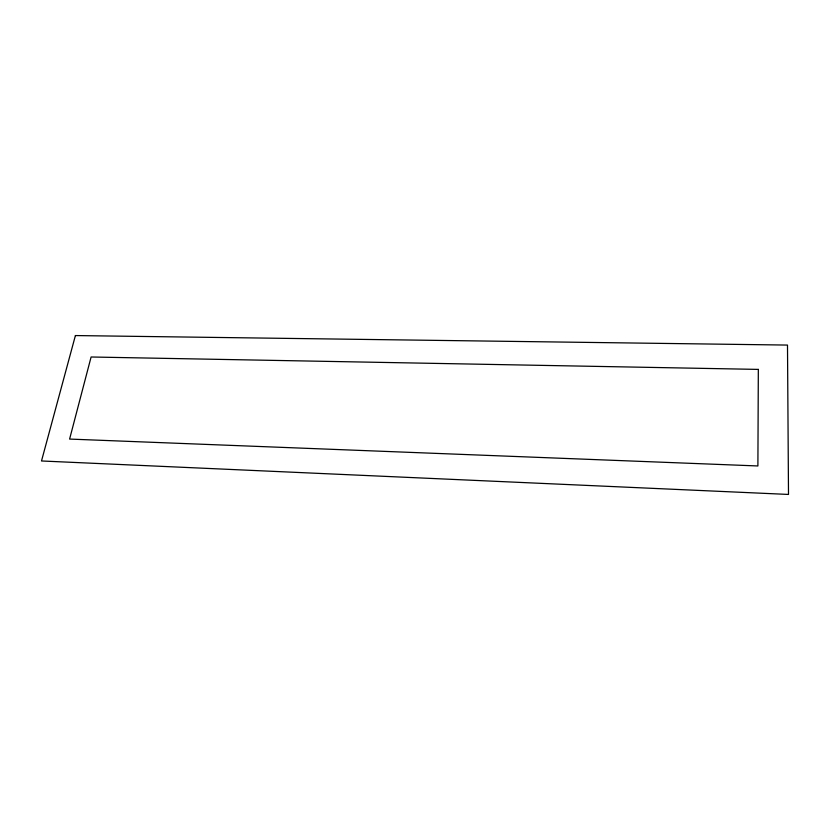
<?xml version="1.0" encoding="UTF-8"?>
<svg xmlns="http://www.w3.org/2000/svg" width="830" height="830" viewBox="0 0 830 830"><rect width="100%" height="100%" fill="white"/><g stroke="black" fill="none" stroke-linecap="round" stroke-linejoin="round"><path stroke-width="1.25" d="M758.33 369.402L757.894 465.962L69.596 439.07L91.103 356.993L758.33 369.402M75.406 335.559L41.5 460.972L788.5 494.441L787.494 345.073L75.406 335.559"/></g></svg>
